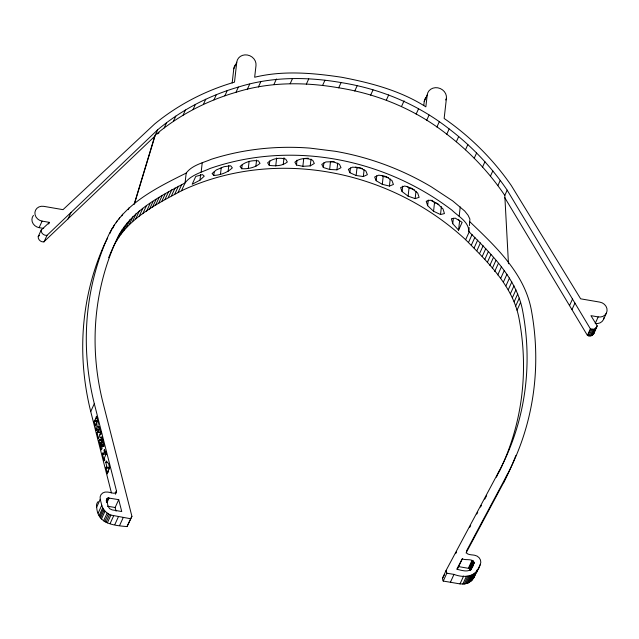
<?xml version="1.0" encoding="UTF-8"?>
<svg xmlns="http://www.w3.org/2000/svg" width="639" height="639" viewBox="0 0 639 639"><rect width="100%" height="100%" fill="white"/><g stroke="black" fill="none" stroke-linecap="round" stroke-linejoin="round"><path stroke-width="0.96" d="M469.841 221.757C495.369 246.279 523.964 272.781 531.145 308.996A305.33 274.427 24.5 0 1 507.15 474.825L466.486 551.002C465.224 555.323 472.668 554.644 474.713 555.259A6.949 6.246 24.5 0 1 480.169 564.716L473.819 577.76L471.454 580.803L468.147 582.96L464.218 584.022L460.032 583.902L443.242 581.059L442.883 580.492L442.515 578.271L446.086 570.427L499.586 470.208A293.469 263.771 24.5 0 0 522.646 310.818C516.528 278.125 491.199 254.09 468.738 231.462C469.082 221.765 457.788 216.07 451.909 210.119A244.41 219.672 24.5 0 0 210.071 168.464C201.509 172.354 190.949 174.974 185.07 182.914C158.68 197.02 128.838 211.932 116.106 240.783A293.469 263.771 24.5 0 0 102.775 401.851L131.906 516.304L127.025 526.584C113.462 525.458 97.607 523.82 96.673 507.158L100.243 499.315A6.949 6.246 24.5 0 1 107.6 492.062C109.796 491.926 116.074 495.345 116.514 491.087L94.308 403.704A305.33 274.427 24.5 0 1 108.175 236.126C122.704 204.208 156.403 187.962 186.189 173.081C192.083 165.181 202.771 162.913 211.349 159.263A254.25 228.514 24.5 0 1 310.027 148.128L335.323 151.291A254.25 228.514 24.5 0 1 431.277 186.804L452.724 200.934L464.681 211.006L468.083 215.271L469.897 219.057L469.393 225.639M473.962 562.983C473.475 557.935 465.208 560.73 462.316 558.798L456.765 569.197C465.328 571.386 471.598 573.351 473.962 562.983L470.783 569.956M186.189 173.081L185.07 182.914L181.5 190.765C155.101 204.863 125.26 219.776 112.528 248.635A293.469 263.771 24.5 0 0 108.678 257.693M199.975 180.158L204.248 176.156L202.507 174.615L195.758 176.428L192.179 184.272L199.975 180.158L200.606 174.583M201.165 172.091L202.236 162.697M213.801 175.469L212.092 173.552L216.325 169.926L224.017 166.707L230.663 165.781L232.348 167.873C227.364 172.618 220.631 175.078 213.801 175.469L214.209 171.891M220.447 174.551L221.222 167.722M232.165 82.998L233.786 68.756A9.833 8.842 24.5 0 1 235.575 64.547M604.071 317.447A8.195 7.364 24.5 0 1 595.221 323.454L598.2 316.912A8.195 7.364 24.5 0 0 607.05 310.905A8.195 7.364 24.5 0 0 599.877 302.135L580.635 298.82L511.296 185.542C493.212 159.359 470.32 136.546 444.145 118.463L446.429 98.334A9.833 8.842 24.5 0 0 437.819 87.815A9.833 8.842 24.5 0 0 427.195 95.019L425.854 106.841C400.493 90.642 370.932 82.854 341.657 77.263C312.934 72.95 283.189 70.29 254.665 77.239L255.999 65.529A9.833 8.842 24.5 0 0 247.389 55.01A9.833 8.842 24.5 0 0 236.765 62.215L234.497 82.159C205.454 90.554 178.073 104.74 154.694 123.934L63.021 209.656L43.779 206.341A8.195 7.364 24.5 0 0 34.929 212.348A8.195 7.364 24.5 0 0 42.102 221.118L49.419 222.372L48.668 224.009M228.139 171.332L228.786 165.589M241.726 168.736L240.056 166.491C244.833 161.835 251.854 160.046 258.388 160.836L260.017 163.392C255.057 167.69 248.164 169.039 241.726 168.736L242.149 165.006M248.275 168.616L249.114 161.26M255.856 166.38L256.582 159.998M269.267 165.365L267.629 162.809C272.43 158.416 279.586 157.258 285.737 159.151L287.334 161.994C282.374 166.116 275.369 166.18 269.267 165.365L269.77 160.892M275.736 165.98L276.639 158.017M283.213 164.702L283.996 157.761M296.464 165.014L294.867 162.17C299.747 157.961 307.039 157.577 312.759 160.341L314.332 163.464L310.234 165.892L302.854 166.332L296.464 165.014L297.023 160.117M302.854 166.332L303.741 158.536L308.246 158.216M310.234 165.892L311.009 159.079M323.342 167.498L321.776 164.375L325.874 161.947L333.231 161.643L339.469 164.295L341.01 167.69L336.945 169.838L329.66 169.487L323.342 167.498L323.893 162.649M329.66 169.487L330.459 161.723M336.945 169.838L337.712 163.065M349.908 172.722L348.375 169.327L352.44 167.178L358.295 167.466L359.709 167.666L365.875 170.988L367.377 174.663L363.343 176.54L356.131 175.509L349.908 172.722L350.46 167.865M356.131 175.509L357.017 167.73L355.691 167.027M363.343 176.54L364.118 169.694M376.163 180.709L374.654 177.035L378.687 175.166L382.777 175.749L385.868 176.492L391.947 180.517L393.424 184.479L389.423 186.061L382.29 184.336L376.163 180.709L376.722 175.773M382.29 184.336L383.192 176.404L381.755 175.477M389.423 186.061L390.229 178.944M402.091 191.572L400.613 187.61L404.615 186.029L406.372 186.452L411.684 188.305L417.682 193.066L419.12 197.339L415.158 198.617L408.105 196.149L402.091 191.572L402.706 186.133M408.105 196.149L409.04 187.922L406.979 186.332M423.769 105.499L424.216 101.561A9.833 8.842 24.5 0 1 426.005 97.352M415.158 198.617L415.997 191.197M427.643 205.694L426.221 201.269L430.175 200.151L437.124 203.418L443.035 208.977L444.44 213.578L440.511 214.528L433.554 211.261L427.643 205.694L428.29 200.007M433.554 211.261L434.544 202.555L431.908 200.159M440.511 214.528L441.405 206.645M452.755 223.706L451.398 218.73L455.287 218.155L462.141 222.316L458.562 230.168L452.755 223.706L453.386 218.187M459.177 216.222L460.232 206.94M458.562 230.168L459.633 220.735L458.339 219.353M468.738 231.462L469.178 227.58M99.333 426.66L97.767 426.892L98.238 423.194L96.449 416.173L94.907 420.989L98.039 420.526M98.71 429.791L96.361 430.135L95.914 428.394L96.88 420.861L98.446 420.63M106.777 468.155L107.072 467.508L105.818 462.604L106.138 460.879L108.654 463.85L109.573 467.444L108.366 470.08L108.263 472.189L107.959 470.991L107.664 471.638L107.488 473.874L105.938 467.788L106.417 466.75L106.777 468.155L109.908 467.692M131.906 516.304L127.025 526.584M504.714 197.563L587.433 335.435C589.989 336.881 593.839 335.427 594.166 332.336M593.879 333.446L597.145 325.794L590.947 315.666L598.2 316.912M134.062 204.528L154.702 136.323L157.681 129.789C181.172 110.052 208.921 95.602 238.363 87.064C271.599 76.584 306.976 76.632 341.082 82.575C380.461 88.797 417.754 104.309 449.161 128.95C471.622 146.075 491.351 166.771 507.182 190.174L590.412 328.901L594.318 329.213L596.858 326.912M134.653 203.218L155.293 135.013C178.784 115.284 206.541 100.834 235.975 92.296C269.219 81.816 304.595 81.864 338.702 87.807C378.08 94.029 415.374 109.541 446.781 134.182C469.242 151.307 488.971 172.003 504.794 195.406L508.468 263.779M99.021 440.598L100.099 439.983L102.184 442.476L100.714 437.156C102.935 437.012 102.911 442.547 103.294 444.592C103.071 451.366 98.446 435.646 101.321 446.341L101.521 445.95L102.136 448.362L101.377 449.864L99.021 440.598L100.587 440.367M43.692 228.442L39.123 227.652L42.102 221.118M154.702 136.323L43.779 241.925A4.92 4.417 24.5 0 1 38.212 236.606L41.192 230.064L49.419 222.372M44.035 241.877L47.014 235.336L157.681 129.789M68.053 218.969L71.033 212.428M109.804 233.57L112.184 228.339M112.911 228.091L114.501 224.608M116.218 222.739L117.017 220.998M118.926 219.265L119.725 217.524M121.825 215.926L122.616 214.185M164.159 127.952L166.539 122.72M128.143 209.696L128.934 207.955M116.386 241.143L119.964 233.299M118.614 237.556L122.185 229.713M121.027 234.09L124.605 226.246M173.417 121.346L175.797 116.114M123.631 230.743L127.209 222.899M126.41 227.54L129.989 219.688M129.366 224.465L132.944 216.621M132.489 221.549L136.059 213.706M135.764 218.778L139.342 210.934M183.05 115.22L185.438 109.996M139.198 216.174L142.769 208.33M142.769 213.738L146.347 205.894M146.475 211.469L150.053 203.625M193.042 109.596L195.422 104.365M149.47 209.336L153.04 201.493M152.497 207.252L156.076 199.408M155.573 205.215L159.151 197.371M203.354 104.477L205.734 99.245M158.688 203.226L162.258 195.382M161.835 201.293L165.413 193.449M165.022 199.408L168.6 191.564M168.249 197.571L171.819 189.727M213.961 99.876L216.349 94.644M171.508 195.79L175.086 187.946M174.806 194.064L178.377 186.221M233.786 68.756L236.765 62.215M178.129 192.387L181.708 184.543M224.848 95.81L227.236 90.586M235.975 92.296L238.363 87.064M111.41 492.797L90.73 411.548L94.308 403.704M96.88 420.861L95.267 425.838L94.117 421.325L94.676 420.095L94.907 420.989M247.325 89.332L249.705 84.1M101.673 433.729L100.107 433.961L98.566 438.801L97.016 432.723L97.575 431.501L97.815 432.427L100.946 431.956M97.815 432.427L99.117 429.56L96.361 430.135M258.38 87.024L260.76 81.792M103.366 454.377L104.421 452.061L103.981 450.447L104.5 449.313L106.154 454.025L104.309 458.083L104.716 459.689L104.181 460.863L102.408 453.906L102.943 452.724L103.366 454.377L106.497 453.914M274.059 84.196L276.439 78.972M290.162 83.701L292.55 78.469M98.182 513.101L101.761 505.249L100.243 499.315M99.117 515.625L102.687 507.781L101.761 505.249M106.346 500.313L107.144 498.572L108.366 497.989L118.71 499.658L121.745 511.535L112.129 509.882L109.588 508.66L108.159 506.36L106.641 500.425L107.144 498.572M106.21 500.968L107.4 498.356M106.505 500.8L107.695 498.18M106.433 501.543L108.023 498.061M99.78 516.823L103.35 508.979L102.687 507.781M106.386 502.35L108.366 497.989M107.104 502.366L109.093 498.005M100.563 517.957L104.141 510.114L103.35 508.979M101.465 519.028L105.044 511.184L104.141 510.114M115.324 493.699L116.514 491.087M115.324 494.043L116.514 491.423M115.547 493.803L116.458 491.75M103.574 520.905L107.152 513.053L105.044 511.184M104.756 521.688L108.334 513.844L107.152 513.053M106.01 522.367L109.588 514.523L108.334 513.844M306.345 84.14L308.733 78.909M107.328 522.926L110.898 515.074L130.604 518.74M116.066 511.16L115.132 507.51L118.71 499.658M110.068 523.66L113.646 515.817M114.876 524.491L118.455 516.647M119.685 525.322L123.263 517.478M322.543 85.506L324.931 80.282M338.702 87.807L341.082 82.575M354.749 91.026L357.137 85.794M370.636 95.155L373.024 89.923M386.307 100.171L388.688 94.947M401.691 106.066L404.08 100.834M416.141 114.085L418.521 108.862M424.216 101.561L427.195 95.019M426.668 120.316L429.049 115.092M445.687 99.972L446.429 98.334M436.892 127.025L439.273 121.793M446.781 134.182L449.161 128.95M456.318 141.778L458.698 136.546M465.472 149.798L467.86 144.566M474.226 158.208L476.614 152.977M482.557 166.995L484.945 161.771M490.44 176.14L492.829 170.909M502.885 463.89A293.469 263.771 24.5 0 0 519.076 318.669C513.037 286.152 487.869 262.294 465.639 239.713L469.218 231.869M468.515 242.413L472.085 234.561M497.861 185.622L500.249 180.39M471.342 245.144L474.913 237.301M474.122 247.924L477.7 240.08M476.862 250.736L480.44 242.892M504.794 195.406L507.182 190.174M479.554 253.595L483.132 245.743M482.205 256.479L485.776 248.635M484.801 259.41L488.372 251.558M487.349 262.365L490.928 254.522M489.849 265.369L493.428 257.517M492.302 268.396L495.88 260.552M494.698 271.455L498.276 263.611M497.765 274.89L501.335 267.046M500.656 278.444L504.235 270.601M503.372 282.111L506.951 274.267M505.912 285.881L509.491 278.029M508.261 289.739L511.839 281.895M510.417 293.692L513.996 285.841M512.382 297.718L515.953 289.866M514.139 301.808L517.71 293.964M515.689 305.961L519.267 298.109M517.031 310.163L520.609 302.311M443.242 581.059L446.813 573.215L446.086 570.427M569.533 305.594L572.512 299.06M571.953 309.627L574.932 303.094M496.415 477.181L499.195 471.079M450.415 582.249L453.994 574.397C464.154 578.383 477.053 576.905 480.169 564.716M457.356 569.245L462.316 558.798M466.063 552.999L503.572 482.669L507.15 474.825M460.032 583.902L463.61 576.058M458.746 566.641L468.363 568.303L471.933 560.459M468.363 568.303L469.058 568.526L472.636 560.683M470.36 570.156L469.377 568.718L472.948 560.866M462.836 584.118L466.406 576.274M469.665 568.942L473.235 561.098M469.913 569.205L473.483 561.361M470.112 569.501L473.683 561.657M470.264 569.82L473.834 561.977M470.184 570.555L473.938 562.304M464.218 584.022L467.796 576.178M470.4 570.491L473.978 562.647M472.165 567.097L473.755 563.606M465.575 583.798L469.154 575.955M466.893 583.439L470.472 575.595M468.147 582.96L471.726 575.108M469.338 582.353L472.916 574.509M470.44 581.634L474.018 573.782M471.454 580.803L475.025 572.959M472.357 579.877L475.935 572.025M473.819 577.76L477.389 569.916M587.433 335.435L590.412 328.901M587.648 335.563L590.628 329.021M588.87 335.922L591.85 329.389M590.132 335.986L593.112 329.452M591.339 335.747L594.318 329.213M592.409 335.219L595.388 328.678M593.28 334.429L597.145 325.794M603.583 319.308L606.563 312.767M442.515 578.271L444.393 574.757M455.655 553.662L456.589 551.904M469.729 527.287L470.671 525.53M476.774 514.099L477.708 512.342M480.528 507.07L481.463 505.305M484.753 499.155L486.63 495.64M107.656 237.932L104.596 243.978A305.33 274.427 24.5 0 0 90.73 411.548M38.212 236.606L39.586 235.32M47.014 235.336L46.759 235.392A4.92 4.417 24.5 0 1 41.192 230.064M97.767 426.892L99.117 426.668L100.898 433.649L100.339 434.879L100.107 433.961M96.122 418.321L97.687 418.09M94.117 421.325L97.248 420.853M95.914 428.394L99.053 427.93L99.492 429.672M97.016 432.723L100.155 432.26L100.595 433.993M100.714 437.156L102.28 436.916M99.444 439.928L101.01 439.688M99.261 440.119L100.826 439.888M99.093 440.423L100.658 440.191M101.785 439.975L103.35 439.736M101.952 440.239L103.518 440.007M100.387 442.675L101.952 442.444M100.571 442.795L102.136 442.563M100.778 443.067L103.127 442.715M101.529 444.6L103.877 444.249M102.12 445.766L103.686 445.535M102.352 446.134L103.917 445.902M102.544 446.357L104.109 446.118M104.421 452.061L105.994 451.829M102.408 453.906L103.973 453.666M105.818 462.604L107.384 462.364M107.072 467.508L109.421 467.157M105.938 467.788L108.295 467.436M330.539 161.755L334.181 161.923M357.017 167.73L362.425 168.472M446.813 573.215L453.994 574.397M107.44 506.184L115.132 507.51M383.192 176.404L388.544 177.642M409.04 187.922L414.336 189.687M109.588 514.523L110.898 515.074M434.544 202.555L438.897 204.496M109.077 467.325L109.517 469.058M477.253 569.668A6.949 6.246 24.5 0 1 476.59 572.56M157.633 133.942A242.317 217.795 24.5 0 1 159.103 132.76M39.123 227.652A8.195 7.364 24.5 0 1 33.444 215.375M515.825 455.567A305.33 274.427 24.5 0 1 503.572 482.669M96.673 507.158A6.949 6.246 24.5 0 1 98.174 501.599M502.486 464.785A293.469 263.771 24.5 0 1 499.139 471.917M181.5 190.765A244.41 219.672 24.5 0 1 465.639 239.713"/></g></svg>
